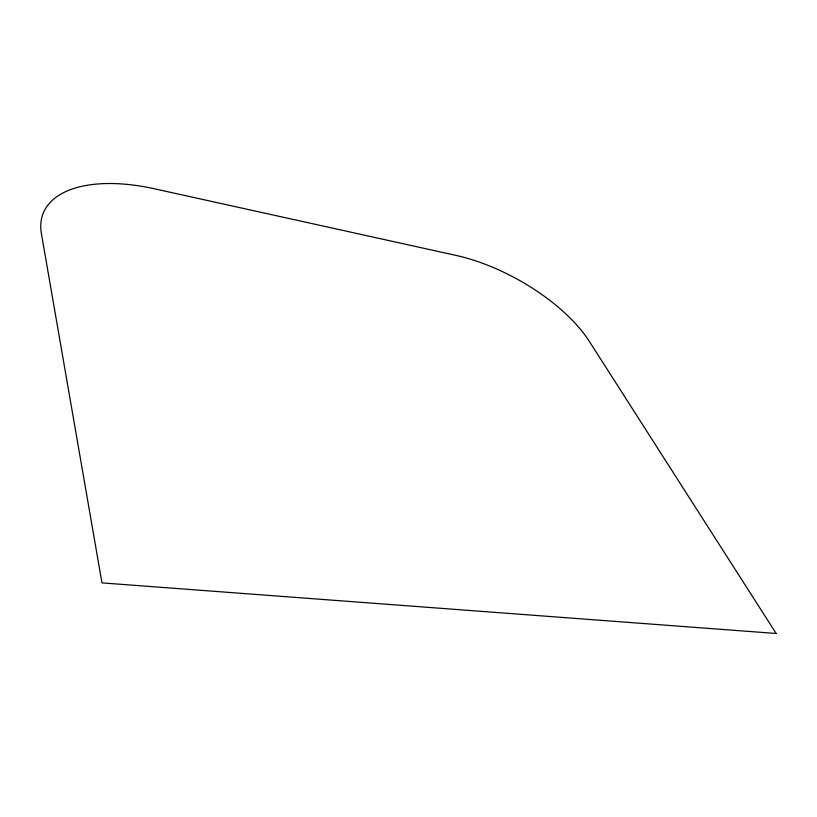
<?xml version="1.0" encoding="UTF-8"?>
<svg xmlns="http://www.w3.org/2000/svg" width="817" height="817" viewBox="0 0 817 817"><rect width="100%" height="100%" fill="white"/><g stroke="black" fill="none" stroke-linecap="round" stroke-linejoin="round"><path stroke-width="1.23" d="M776.15 633.471L101.972 582.889L41.412 233.693A137.43 67.525 21.8 0 1 154.127 188.717L456.019 255.404A119.313 53.289 29.1 0 1 589.241 341.24L776.15 633.471"/></g></svg>
